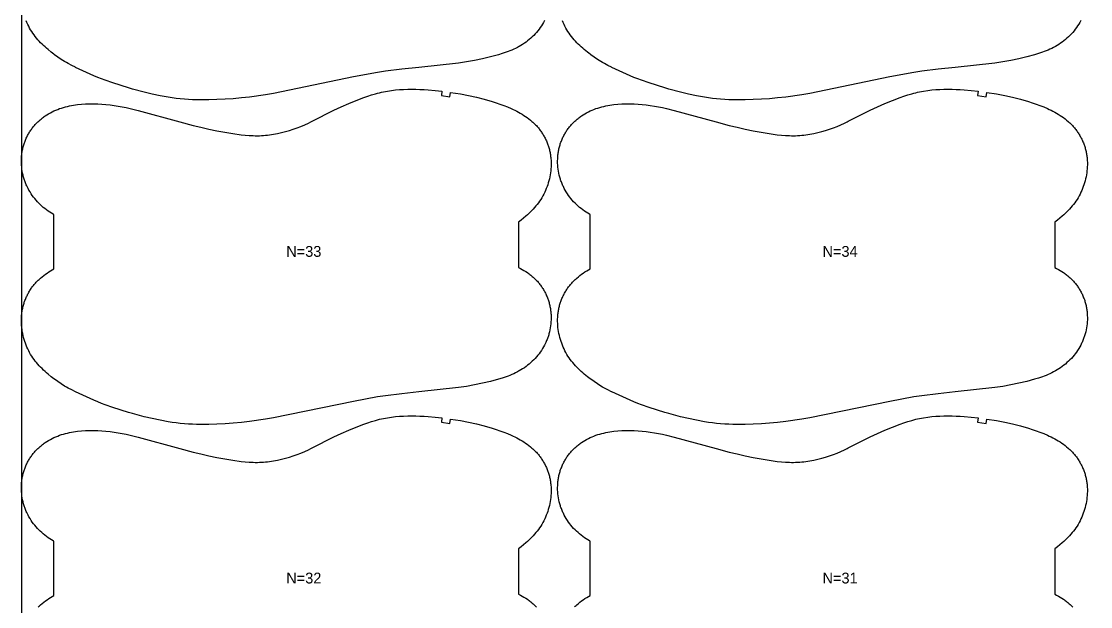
# Model space of a CAD drawing. Header units: inches. Extents: x 0 to 1973, y 0 to 1058.
# Drawn here: x 0.5 to 492.9, y 519.1 to 788.7 of the extents above; entities that cross this region are included whole.
import ezdxf

# ---------------------------------------------------------------- set-up
doc = ezdxf.new("R2010")
doc.units = ezdxf.units.IN

msp = doc.modelspace()

# ---------------------------------------------------------------- linework, layer by layer
at = {"layer": '1'}
for points in [[(0.5, 0), (1972.8415, 0), (1972.8415, 1058.3472), (0.5, 1058.3472), (0.5, 0)], [(230.7094, 697.1757), (229.4612, 696.2188), (229.4612, 675.2491), (230.297, 674.846), (231.1288, 674.4112), (231.9461, 673.949), (232.7475, 673.4595), (233.5317, 672.9429), (233.917, 672.6745), (234.2975, 672.3995), (234.673, 672.1178), (235.0434, 671.8295), (235.4085, 671.5346), (235.7681, 671.2332), (236.1221, 670.9252), (236.4703, 670.6108), (236.8126, 670.2899), (237.1487, 669.9625), (237.4786, 669.6288), (237.8021, 669.2887), (238.119, 668.9426), (238.4293, 668.5904), (238.7329, 668.2324), (239.0296, 667.8687), (239.3193, 667.4993), (239.6019, 667.1245), (239.8773, 666.7444), (240.1454, 666.3591), (240.4061, 665.9688), (240.6592, 665.5736), (240.9047, 665.1735), (241.1424, 664.7689), (241.3721, 664.3597), (241.5939, 663.9462), (241.8076, 663.5284), (242.0131, 663.1066), (242.2105, 662.6809), (242.3996, 662.2515), (242.5806, 661.8186), (242.7534, 661.3822), (242.9179, 660.9427), (243.0742, 660.5001), (243.2222, 660.0546), (243.3619, 659.6065), (243.4932, 659.1558), (243.6163, 658.7028), (243.731, 658.2476), (243.8373, 657.7903), (243.9352, 657.3313), (244.0247, 656.8705), (244.1058, 656.4083), (244.1785, 655.9447), (244.2428, 655.4798), (244.2988, 655.0139), (244.3465, 654.5471), (244.3859, 654.0794), (244.417, 653.6112), (244.4399, 653.1424), (244.4612, 652.2038), (244.4499, 651.265), (244.4063, 650.3269), (244.3306, 649.3908), (244.223, 648.4578), (244.0837, 647.5291), (243.9125, 646.6058), (243.7096, 645.6891), (243.5963, 645.2337), (243.475, 644.7803), (243.3458, 644.3292), (243.2087, 643.8805), (243.0637, 643.4343), (242.9108, 642.9908), (242.75, 642.5502), (242.5812, 642.1125), (242.4046, 641.678), (242.2202, 641.2467), (242.0282, 640.8188), (241.8286, 640.3942), (241.4073, 639.5557), (240.9572, 638.732), (240.4794, 637.9238), (239.9747, 637.1319), (239.4442, 636.357), (238.8887, 635.5998), (238.3092, 634.8611), (237.7064, 634.1414), (237.0811, 633.4413), (236.4339, 632.7614), (235.7656, 632.1022), (235.0769, 631.4644), (234.3685, 630.8484), (233.6411, 630.2549), (232.8955, 629.6843), (232.1325, 629.137), (231.3532, 628.6132), (230.5584, 628.1131), (229.7491, 627.6371), (229.4612, 627.479), (228.9262, 627.1853), (228.0906, 626.7581), (227.2433, 626.3555), (226.3853, 625.9776), (225.5176, 625.6224), (224.6415, 625.2878), (223.758, 624.9714), (221.9736, 624.3846), (220.1735, 623.844), (216.5507, 622.8528), (212.9021, 621.9701), (209.228, 621.1941), (205.5314, 620.5345), (201.8162, 619.9947), (183.5961, 618), (175.6872, 617.1341), (168.2317, 616.2389), (164.5225, 615.6584), (153.441, 613.6356), (116.6734, 606.0098), (112.9694, 605.395), (105.5307, 604.3612), (101.7998, 603.9382), (98.0606, 603.5961), (94.3149, 603.3327), (90.5649, 603.1436), (86.8116, 603.03), (83.0563, 603), (81.1789, 603.0254), (79.3025, 603.0838), (77.4277, 603.1788), (75.5551, 603.3119), (73.6858, 603.4839), (71.8206, 603.6953), (69.9602, 603.9463), (68.105, 604.2344), (64.4107, 604.9085), (60.7388, 605.6935), (57.0883, 606.5725), (51.6962, 608.028), (49.849, 608.568), (42.6919, 610.8419), (39.1424, 612.0707), (37.3819, 612.7225), (35.6358, 613.4095), (33.906, 614.1359), (28.7742, 616.4585), (25.478, 618), (25.3704, 618.0503), (23.6886, 618.8839), (22.0326, 619.7645), (21.2169, 620.2271), (20.4098, 620.705), (18.8212, 621.7038), (17.2657, 622.7554), (15.7425, 623.8545), (15.5, 624.0404), (14.2517, 624.9973), (12.7983, 626.1862), (12.0873, 626.7992), (11.3879, 627.4253), (10.7008, 628.0649), (10.0266, 628.7186), (9.3663, 629.3868), (8.7214, 630.07), (8.0934, 630.7684), (7.484, 631.4825), (6.8947, 632.2126), (6.3273, 632.9591), (5.7832, 633.7223), (5.2642, 634.5025), (4.7715, 635.3), (4.3054, 636.1138), (3.8658, 636.9428), (3.4526, 637.7858), (3.066, 638.6418), (2.7056, 639.5095), (2.3717, 640.3878), (2.064, 641.2757), (1.7826, 642.172), (1.5279, 643.076), (1.3002, 643.9869), (1.1, 644.904), (0.9278, 645.8266), (0.7838, 646.7539), (0.6687, 647.6853), (0.5827, 648.6201), (0.5263, 649.5574), (0.5, 650.4961), (0.5044, 651.4351), (0.54, 652.3733), (0.6074, 653.3094), (0.6532, 653.7764), (0.7071, 654.2424), (0.7693, 654.7074), (0.8397, 655.1711), (0.9184, 655.6335), (1.0056, 656.0943), (1.1012, 656.5535), (1.2053, 657.0109), (1.3177, 657.4663), (1.4385, 657.9197), (1.5675, 658.3708), (1.7047, 658.8196), (1.85, 659.2658), (2.0034, 659.7094), (2.1649, 660.1501), (2.3343, 660.5879), (2.5116, 661.0227), (2.6967, 661.4541), (2.8897, 661.8823), (3.0904, 662.3068), (3.2988, 662.7278), (3.5148, 663.1449), (3.7383, 663.558), (3.9694, 663.9671), (4.2078, 664.3718), (4.4536, 664.7722), (4.7066, 665.1679), (4.9669, 665.559), (5.2342, 665.9451), (5.5085, 666.3261), (5.7898, 666.702), (6.078, 667.0724), (6.3729, 667.4374), (6.6746, 667.7966), (6.9829, 668.15), (7.2977, 668.4974), (7.6191, 668.8387), (7.9468, 669.1736), (8.2809, 669.5021), (8.621, 669.8242), (8.967, 670.1401), (9.3186, 670.4499), (10.0377, 671.0517), (10.7764, 671.6305), (11.5328, 672.1873), (12.305, 672.7232), (13.0911, 673.2391), (13.8892, 673.7359), (14.6975, 674.2147), (15.5, 674.6673), (15.5, 699.6575), (15.2121, 699.8155), (14.4028, 700.2915), (13.608, 700.7916), (12.8286, 701.3154), (12.0657, 701.8627), (11.3201, 702.4333), (10.5927, 703.0268), (9.8843, 703.6428), (9.1955, 704.2806), (8.5272, 704.9398), (7.8801, 705.6197), (7.2547, 706.3198), (6.652, 707.0395), (6.0724, 707.7782), (5.517, 708.5354), (4.9864, 709.3103), (4.4817, 710.1023), (4.0039, 710.9104), (3.5539, 711.7341), (3.1325, 712.5726), (2.933, 712.9972), (2.7409, 713.4251), (2.5565, 713.8564), (2.3799, 714.2909), (2.2112, 714.7286), (2.0504, 715.1692), (1.8974, 715.6127), (1.7524, 716.0589), (1.6153, 716.5076), (1.4861, 716.9587), (1.3649, 717.4121), (1.2515, 717.8675), (1.0486, 718.7842), (0.8775, 719.7075), (0.7381, 720.6362), (0.6306, 721.5692), (0.5549, 722.5053), (0.5113, 723.4434), (0.5, 724.3822), (0.5213, 725.3208), (0.5442, 725.7896), (0.5753, 726.2578), (0.6147, 726.7255), (0.6623, 727.1923), (0.7183, 727.6582), (0.7826, 728.1231), (0.8553, 728.5867), (0.9364, 729.0489), (1.0259, 729.5097), (1.1239, 729.9687), (1.2302, 730.426), (1.3449, 730.8812), (1.4679, 731.3342), (1.5993, 731.7849), (1.739, 732.233), (1.887, 732.6785), (2.0433, 733.1211), (2.2078, 733.5606), (2.3805, 733.997), (2.5615, 734.4299), (2.7507, 734.8593), (2.9481, 735.285), (3.1536, 735.7068), (3.3672, 736.1246), (3.589, 736.5381), (3.8188, 736.9473), (4.0565, 737.3519), (4.3019, 737.752), (4.555, 738.1472), (4.8157, 738.5375), (5.0838, 738.9228), (5.3592, 739.3029), (5.6419, 739.6777), (5.9316, 740.0471), (6.2283, 740.4108), (6.5318, 740.7688), (6.8422, 741.121), (7.1591, 741.4671), (7.4826, 741.8072), (7.8124, 742.1409), (8.1486, 742.4683), (8.4908, 742.7892), (8.8391, 743.1037), (9.1931, 743.4116), (9.5527, 743.713), (9.9178, 744.0079), (10.2882, 744.2962), (10.6637, 744.5779), (11.0442, 744.8529), (11.4294, 745.1213), (12.2137, 745.6379), (13.0151, 746.1274), (13.8323, 746.5896), (14.6641, 747.0244), (15.5094, 747.432), (16.3672, 747.8127), (17.2363, 748.1667), (18.1158, 748.4944), (19.0046, 748.7961), (19.9017, 749.072), (20.8061, 749.3225), (21.7167, 749.5481), (22.6329, 749.7498), (23.5539, 749.929), (24.4792, 750.0868), (25.4081, 750.2246), (26.3399, 750.3436), (28.2096, 750.5304), (30.0837, 750.6558), (31.96, 750.7225), (33.837, 750.7314), (35.7132, 750.6839), (37.5873, 750.5813), (39.4582, 750.4276), (41.3252, 750.2269), (43.1875, 749.9837), (45.0443, 749.7012), (46.8944, 749.3798), (48.7369, 749.0186), (50.5706, 748.617), (54.2123, 747.705), (73.5183, 742.4409), (79.5721, 740.7902), (83.218, 739.8913), (86.8799, 739.0601), (90.5578, 738.3029), (94.2494, 737.6163), (97.9534, 737.0026), (101.6739, 736.4963), (103.5418, 736.2976), (105.4138, 736.147), (107.2886, 736.0549), (108.2265, 736.0342), (109.1646, 736.032), (110.1027, 736.0495), (111.0403, 736.0866), (111.9772, 736.1428), (112.9129, 736.2178), (113.8471, 736.3112), (114.7793, 736.4227), (115.7093, 736.5519), (116.6367, 736.6983), (117.561, 736.8617), (118.4822, 737.0415), (120.3146, 737.4486), (122.133, 737.9158), (123.9364, 738.4395), (125.7236, 739.0163), (127.4927, 739.646), (129.2416, 740.3287), (130.9681, 741.0644), (132.6716, 741.8514), (133.8724, 742.4409), (134.3566, 742.6786), (144.3837, 747.8141), (147.791, 749.3911), (151.24, 750.8764), (154.7192, 752.2877), (158.2312, 753.617), (160.0018, 754.2446), (161.7843, 754.836), (163.5811, 755.3787), (164.4855, 755.628), (165.3943, 755.8605), (166.3077, 756.0751), (167.2252, 756.2719), (168.1466, 756.4513), (169.0713, 756.6138), (170.929, 756.89), (172.7948, 757.1041), (174.6657, 757.2603), (176.54, 757.3644), (178.4166, 757.4225), (180.2943, 757.4409), (182.1719, 757.4245), (184.0487, 757.3737), (185.9241, 757.2879), (187.7972, 757.1663), (190.9864, 756.8795), (194.1685, 756.5149), (193.9226, 754.5301), (197.8516, 754.0084), (198.1337, 755.9884), (202.6922, 755.2713), (206.3812, 754.5712), (210.0473, 753.7599), (213.6864, 752.8362), (217.2943, 751.7957), (219.0849, 751.229), (220.8631, 750.6258), (222.6257, 749.9798), (224.3692, 749.2849), (226.0898, 748.5354), (226.9403, 748.1387), (227.7835, 747.7266), (228.6188, 747.2987), (229.4457, 746.8544), (230.2636, 746.3931), (231.072, 745.9143), (231.8701, 745.4175), (232.6562, 744.9016), (233.4283, 744.3657), (234.1847, 743.8089), (234.9234, 743.2301), (235.6425, 742.6283), (235.9941, 742.3185), (236.3401, 742.0026), (236.6803, 741.6805), (237.0143, 741.352), (237.3421, 741.0171), (237.6634, 740.6758), (237.9783, 740.3284), (238.2866, 739.975), (238.5882, 739.6158), (238.8832, 739.2509), (239.1713, 738.8804), (239.4526, 738.5045), (239.727, 738.1235), (239.9943, 737.7374), (240.2545, 737.3463), (240.5075, 736.9506), (240.7533, 736.5502), (240.9918, 736.1455), (241.2228, 735.7364), (241.4464, 735.3233), (241.6624, 734.9062), (241.8708, 734.4852), (242.0715, 734.0607), (242.2644, 733.6325), (242.4496, 733.2011), (242.6269, 732.7663), (242.7963, 732.3285), (242.9577, 731.8878), (243.1111, 731.4442), (243.2565, 730.998), (243.3937, 730.5492), (243.5227, 730.0981), (243.6434, 729.6447), (243.7558, 729.1893), (243.8599, 728.7319), (243.9556, 728.2727), (244.0427, 727.8119), (244.1215, 727.3495), (244.1919, 726.8858), (244.254, 726.4208), (244.3079, 725.9548), (244.3537, 725.4878), (244.4211, 724.5517), (244.4567, 723.6135), (244.4612, 722.6745), (244.4349, 721.7358), (244.3785, 720.7985), (244.2925, 719.8637), (244.1773, 718.9323), (244.0334, 718.005), (243.8611, 717.0824), (243.661, 716.1653), (243.4333, 715.2544), (243.1786, 714.3504), (242.8972, 713.4541), (242.5895, 712.5662), (242.2555, 711.6879), (241.8952, 710.8202), (241.5085, 709.9642), (241.0954, 709.1212), (240.6558, 708.2922), (240.1897, 707.4784), (239.697, 706.6809), (239.1779, 705.9007), (238.6339, 705.1375), (238.0664, 704.391), (237.4772, 703.6609), (236.8677, 702.9468), (236.2398, 702.2484), (235.5948, 701.5652), (234.9345, 700.897), (234.2604, 700.2433), (233.5732, 699.6037), (232.8738, 698.9776), (230.7094, 697.1757)], [(477.6694, 697.1757), (476.4212, 696.2188), (476.4212, 675.2491), (477.257, 674.846), (478.0888, 674.4112), (478.9061, 673.949), (479.7075, 673.4595), (480.4917, 672.9429), (480.877, 672.6745), (481.2575, 672.3995), (481.633, 672.1178), (482.0034, 671.8295), (482.3685, 671.5346), (482.7281, 671.2332), (483.0821, 670.9252), (483.4303, 670.6108), (483.7726, 670.2899), (484.1087, 669.9625), (484.4386, 669.6288), (484.7621, 669.2887), (485.079, 668.9426), (485.3893, 668.5904), (485.6929, 668.2324), (485.9896, 667.8687), (486.2793, 667.4993), (486.5619, 667.1245), (486.8373, 666.7444), (487.1054, 666.3591), (487.3661, 665.9688), (487.6192, 665.5736), (487.8647, 665.1735), (488.1024, 664.7689), (488.3321, 664.3597), (488.5539, 663.9462), (488.7676, 663.5284), (488.9731, 663.1066), (489.1705, 662.6809), (489.3596, 662.2515), (489.5406, 661.8186), (489.7134, 661.3822), (489.8779, 660.9427), (490.0342, 660.5001), (490.1822, 660.0546), (490.3219, 659.6065), (490.4532, 659.1558), (490.5763, 658.7028), (490.691, 658.2476), (490.7973, 657.7903), (490.8952, 657.3313), (490.9847, 656.8705), (491.0658, 656.4083), (491.1385, 655.9447), (491.2028, 655.4798), (491.2588, 655.0139), (491.3065, 654.5471), (491.3459, 654.0794), (491.377, 653.6112), (491.3999, 653.1424), (491.4212, 652.2038), (491.4099, 651.265), (491.3663, 650.3269), (491.2906, 649.3908), (491.183, 648.4578), (491.0437, 647.5291), (490.8725, 646.6058), (490.6696, 645.6891), (490.5563, 645.2337), (490.435, 644.7803), (490.3058, 644.3292), (490.1687, 643.8805), (490.0237, 643.4343), (489.8708, 642.9908), (489.71, 642.5502), (489.5412, 642.1125), (489.3646, 641.678), (489.1802, 641.2467), (488.9882, 640.8188), (488.7886, 640.3942), (488.3673, 639.5557), (487.9172, 638.732), (487.4394, 637.9238), (486.9347, 637.1319), (486.4042, 636.357), (485.8487, 635.5998), (485.2692, 634.8611), (484.6664, 634.1414), (484.0411, 633.4413), (483.3939, 632.7614), (482.7256, 632.1022), (482.0369, 631.4644), (481.3285, 630.8484), (480.6011, 630.2549), (479.8555, 629.6843), (479.0925, 629.137), (478.3132, 628.6132), (477.5184, 628.1131), (476.7091, 627.6371), (476.4212, 627.479), (475.8862, 627.1853), (475.0506, 626.7581), (474.2033, 626.3555), (473.3453, 625.9776), (472.4776, 625.6224), (471.6015, 625.2878), (470.718, 624.9714), (468.9336, 624.3846), (467.1335, 623.844), (463.5107, 622.8528), (459.8621, 621.9701), (456.188, 621.1941), (452.4914, 620.5345), (448.7762, 619.9947), (430.5561, 618), (422.6472, 617.1341), (415.1917, 616.2389), (411.4825, 615.6584), (400.401, 613.6356), (363.6334, 606.0098), (359.9294, 605.395), (352.4907, 604.3612), (348.7598, 603.9382), (345.0206, 603.5961), (341.2749, 603.3327), (337.5249, 603.1436), (333.7716, 603.03), (330.0163, 603), (328.1389, 603.0254), (326.2625, 603.0838), (324.3877, 603.1788), (322.5151, 603.3119), (320.6458, 603.4839), (318.7806, 603.6953), (316.9202, 603.9463), (315.065, 604.2344), (311.3707, 604.9085), (307.6988, 605.6935), (304.0483, 606.5725), (298.6562, 608.028), (296.809, 608.568), (289.6519, 610.8419), (286.1024, 612.0707), (284.3419, 612.7225), (282.5958, 613.4095), (280.866, 614.1359), (275.7342, 616.4585), (272.438, 618), (272.3304, 618.0503), (270.6486, 618.8839), (268.9926, 619.7645), (268.1769, 620.2271), (267.3698, 620.705), (265.7812, 621.7038), (264.2257, 622.7554), (262.7025, 623.8545), (262.46, 624.0404), (261.2117, 624.9973), (259.7583, 626.1862), (259.0473, 626.7992), (258.3479, 627.4253), (257.6608, 628.0649), (256.9866, 628.7186), (256.3263, 629.3868), (255.6814, 630.07), (255.0534, 630.7684), (254.444, 631.4825), (253.8547, 632.2126), (253.2873, 632.9591), (252.7432, 633.7223), (252.2242, 634.5025), (251.7315, 635.3), (251.2654, 636.1138), (250.8258, 636.9428), (250.4126, 637.7858), (250.026, 638.6418), (249.6656, 639.5095), (249.3317, 640.3878), (249.024, 641.2757), (248.7426, 642.172), (248.4879, 643.076), (248.2602, 643.9869), (248.06, 644.904), (247.8878, 645.8266), (247.7438, 646.7539), (247.6287, 647.6853), (247.5427, 648.6201), (247.4863, 649.5574), (247.46, 650.4961), (247.4644, 651.4351), (247.5, 652.3733), (247.5674, 653.3094), (247.6132, 653.7764), (247.6671, 654.2424), (247.7293, 654.7074), (247.7997, 655.1711), (247.8784, 655.6335), (247.9656, 656.0943), (248.0612, 656.5535), (248.1653, 657.0109), (248.2777, 657.4663), (248.3985, 657.9197), (248.5275, 658.3708), (248.6647, 658.8196), (248.81, 659.2658), (248.9634, 659.7094), (249.1249, 660.1501), (249.2943, 660.5879), (249.4716, 661.0227), (249.6567, 661.4541), (249.8497, 661.8823), (250.0504, 662.3068), (250.2588, 662.7278), (250.4748, 663.1449), (250.6983, 663.558), (250.9294, 663.9671), (251.1678, 664.3718), (251.4136, 664.7722), (251.6666, 665.1679), (251.9269, 665.559), (252.1942, 665.9451), (252.4685, 666.3261), (252.7498, 666.702), (253.038, 667.0724), (253.3329, 667.4374), (253.6346, 667.7966), (253.9429, 668.15), (254.2577, 668.4974), (254.5791, 668.8387), (254.9068, 669.1736), (255.2409, 669.5021), (255.581, 669.8242), (255.927, 670.1401), (256.2786, 670.4499), (256.9977, 671.0517), (257.7364, 671.6305), (258.4928, 672.1873), (259.265, 672.7232), (260.0511, 673.2391), (260.8492, 673.7359), (261.6575, 674.2147), (262.46, 674.6673), (262.46, 699.6575), (262.1721, 699.8155), (261.3628, 700.2915), (260.568, 700.7916), (259.7886, 701.3154), (259.0257, 701.8627), (258.2801, 702.4333), (257.5527, 703.0268), (256.8443, 703.6428), (256.1555, 704.2806), (255.4872, 704.9398), (254.8401, 705.6197), (254.2147, 706.3198), (253.612, 707.0395), (253.0324, 707.7782), (252.477, 708.5354), (251.9464, 709.3103), (251.4417, 710.1023), (250.9639, 710.9104), (250.5139, 711.7341), (250.0925, 712.5726), (249.893, 712.9972), (249.7009, 713.4251), (249.5165, 713.8564), (249.3399, 714.2909), (249.1712, 714.7286), (249.0104, 715.1692), (248.8574, 715.6127), (248.7124, 716.0589), (248.5753, 716.5076), (248.4461, 716.9587), (248.3249, 717.4121), (248.2115, 717.8675), (248.0086, 718.7842), (247.8375, 719.7075), (247.6981, 720.6362), (247.5906, 721.5692), (247.5149, 722.5053), (247.4713, 723.4434), (247.46, 724.3822), (247.4813, 725.3208), (247.5042, 725.7896), (247.5353, 726.2578), (247.5747, 726.7255), (247.6223, 727.1923), (247.6783, 727.6582), (247.7426, 728.1231), (247.8153, 728.5867), (247.8964, 729.0489), (247.9859, 729.5097), (248.0839, 729.9687), (248.1902, 730.426), (248.3049, 730.8812), (248.4279, 731.3342), (248.5593, 731.7849), (248.699, 732.233), (248.847, 732.6785), (249.0033, 733.1211), (249.1678, 733.5606), (249.3405, 733.997), (249.5215, 734.4299), (249.7107, 734.8593), (249.9081, 735.285), (250.1136, 735.7068), (250.3272, 736.1246), (250.549, 736.5381), (250.7788, 736.9473), (251.0165, 737.3519), (251.2619, 737.752), (251.515, 738.1472), (251.7757, 738.5375), (252.0438, 738.9228), (252.3192, 739.3029), (252.6019, 739.6777), (252.8916, 740.0471), (253.1883, 740.4108), (253.4918, 740.7688), (253.8022, 741.121), (254.1191, 741.4671), (254.4426, 741.8072), (254.7724, 742.1409), (255.1086, 742.4683), (255.4508, 742.7892), (255.7991, 743.1037), (256.1531, 743.4116), (256.5127, 743.713), (256.8778, 744.0079), (257.2482, 744.2962), (257.6237, 744.5779), (258.0042, 744.8529), (258.3894, 745.1213), (259.1737, 745.6379), (259.9751, 746.1274), (260.7923, 746.5896), (261.6241, 747.0244), (262.4694, 747.432), (263.3272, 747.8127), (264.1963, 748.1667), (265.0758, 748.4944), (265.9646, 748.7961), (266.8617, 749.072), (267.7661, 749.3225), (268.6767, 749.5481), (269.5929, 749.7498), (270.5139, 749.929), (271.4392, 750.0868), (272.3681, 750.2246), (273.2999, 750.3436), (275.1696, 750.5304), (277.0437, 750.6558), (278.92, 750.7225), (280.797, 750.7314), (282.6732, 750.6839), (284.5473, 750.5813), (286.4182, 750.4276), (288.2852, 750.2269), (290.1475, 749.9837), (292.0043, 749.7012), (293.8544, 749.3798), (295.6969, 749.0186), (297.5306, 748.617), (301.1723, 747.705), (320.4783, 742.4409), (326.5321, 740.7902), (330.178, 739.8913), (333.8399, 739.0601), (337.5178, 738.3029), (341.2094, 737.6163), (344.9134, 737.0026), (348.6339, 736.4963), (350.5018, 736.2976), (352.3738, 736.147), (354.2486, 736.0549), (355.1865, 736.0342), (356.1246, 736.032), (357.0627, 736.0495), (358.0003, 736.0866), (358.9372, 736.1428), (359.8729, 736.2178), (360.8071, 736.3112), (361.7393, 736.4227), (362.6693, 736.5519), (363.5967, 736.6983), (364.521, 736.8617), (365.4422, 737.0415), (367.2746, 737.4486), (369.093, 737.9158), (370.8964, 738.4395), (372.6836, 739.0163), (374.4527, 739.646), (376.2016, 740.3287), (377.9281, 741.0644), (379.6316, 741.8514), (380.8324, 742.4409), (381.3166, 742.6786), (391.3437, 747.8141), (394.751, 749.3911), (398.2, 750.8764), (401.6792, 752.2877), (405.1912, 753.617), (406.9618, 754.2446), (408.7443, 754.836), (410.5411, 755.3787), (411.4455, 755.628), (412.3543, 755.8605), (413.2677, 756.0751), (414.1852, 756.2719), (415.1066, 756.4513), (416.0313, 756.6138), (417.889, 756.89), (419.7548, 757.1041), (421.6257, 757.2603), (423.5, 757.3644), (425.3766, 757.4225), (427.2543, 757.4409), (429.1319, 757.4245), (431.0087, 757.3737), (432.8841, 757.2879), (434.7572, 757.1663), (437.9464, 756.8795), (441.1285, 756.5149), (440.8826, 754.5301), (444.8116, 754.0084), (445.0937, 755.9884), (449.6522, 755.2713), (453.3412, 754.5712), (457.0073, 753.7599), (460.6464, 752.8362), (464.2543, 751.7957), (466.0449, 751.229), (467.8231, 750.6258), (469.5857, 749.9798), (471.3292, 749.2849), (473.0498, 748.5354), (473.9003, 748.1387), (474.7435, 747.7266), (475.5788, 747.2987), (476.4057, 746.8544), (477.2236, 746.3931), (478.032, 745.9143), (478.8301, 745.4175), (479.6162, 744.9016), (480.3883, 744.3657), (481.1447, 743.8089), (481.8834, 743.2301), (482.6025, 742.6283), (482.9541, 742.3185), (483.3001, 742.0026), (483.6403, 741.6805), (483.9743, 741.352), (484.3021, 741.0171), (484.6234, 740.6758), (484.9383, 740.3284), (485.2466, 739.975), (485.5482, 739.6158), (485.8432, 739.2509), (486.1313, 738.8804), (486.4126, 738.5045), (486.687, 738.1235), (486.9543, 737.7374), (487.2145, 737.3463), (487.4675, 736.9506), (487.7133, 736.5502), (487.9518, 736.1455), (488.1828, 735.7364), (488.4064, 735.3233), (488.6224, 734.9062), (488.8308, 734.4852), (489.0315, 734.0607), (489.2244, 733.6325), (489.4096, 733.2011), (489.5869, 732.7663), (489.7563, 732.3285), (489.9177, 731.8878), (490.0711, 731.4442), (490.2165, 730.998), (490.3537, 730.5492), (490.4827, 730.0981), (490.6034, 729.6447), (490.7158, 729.1893), (490.8199, 728.7319), (490.9156, 728.2727), (491.0027, 727.8119), (491.0815, 727.3495), (491.1519, 726.8858), (491.214, 726.4208), (491.2679, 725.9548), (491.3137, 725.4878), (491.3811, 724.5517), (491.4167, 723.6135), (491.4212, 722.6745), (491.3949, 721.7358), (491.3385, 720.7985), (491.2525, 719.8637), (491.1373, 718.9323), (490.9934, 718.005), (490.8211, 717.0824), (490.621, 716.1653), (490.3933, 715.2544), (490.1386, 714.3504), (489.8572, 713.4541), (489.5495, 712.5662), (489.2155, 711.6879), (488.8552, 710.8202), (488.4685, 709.9642), (488.0554, 709.1212), (487.6158, 708.2922), (487.1497, 707.4784), (486.657, 706.6809), (486.1379, 705.9007), (485.5939, 705.1375), (485.0264, 704.391), (484.4372, 703.6609), (483.8277, 702.9468), (483.1998, 702.2484), (482.5548, 701.5652), (481.8945, 700.897), (481.2204, 700.2433), (480.5332, 699.6037), (479.8338, 698.9776), (477.6694, 697.1757)]]:
    msp.add_lwpolyline(points, close=True, dxfattribs=at)
for points in [[(241.4073, 789.0557), (240.9572, 788.232), (240.4794, 787.4238), (239.9747, 786.6319), (239.4442, 785.857), (238.8887, 785.0998), (238.3092, 784.3611), (237.7064, 783.6414), (237.0811, 782.9413), (236.4339, 782.2614), (235.7656, 781.6022), (235.0769, 780.9644), (234.3685, 780.3484), (233.6411, 779.7549), (232.8955, 779.1843), (232.1325, 778.637), (231.3532, 778.1132), (230.5584, 777.6131), (229.7491, 777.1371), (229.4612, 776.979), (228.9262, 776.6853), (228.0906, 776.2581), (227.2433, 775.8555), (226.3853, 775.4776), (225.5176, 775.1224), (224.6415, 774.7878), (223.758, 774.4714), (221.9736, 773.8846), (220.1735, 773.344), (216.5507, 772.3528), (212.9021, 771.4701), (209.228, 770.6941), (205.5314, 770.0345), (201.8162, 769.4947), (183.5961, 767.5), (175.6872, 766.6341), (168.2317, 765.7389), (164.5225, 765.1584), (153.441, 763.1356), (116.6734, 755.5098), (112.9694, 754.895), (105.5307, 753.8612), (101.7998, 753.4382), (98.0606, 753.0961), (94.3149, 752.8327), (90.5649, 752.6436), (86.8116, 752.53), (83.0563, 752.5), (81.1789, 752.5254), (79.3025, 752.5838), (77.4277, 752.6788), (75.5551, 752.8119), (73.6858, 752.9839), (71.8206, 753.1953), (69.9602, 753.4463), (68.105, 753.7344), (64.4107, 754.4085), (60.7388, 755.1935), (57.0883, 756.0725), (51.6962, 757.528), (49.849, 758.068), (42.6919, 760.3419), (39.1424, 761.5707), (37.3819, 762.2225), (35.6358, 762.9095), (33.906, 763.6359), (28.7742, 765.9585), (25.478, 767.5), (25.3704, 767.5503), (23.6886, 768.3839), (22.0326, 769.2645), (21.2169, 769.7271), (20.4098, 770.205), (18.8212, 771.2038), (17.2657, 772.2554), (15.7425, 773.3545), (15.5, 773.5404), (14.2517, 774.4973), (12.7983, 775.6862), (12.0873, 776.2992), (11.3879, 776.9253), (10.7008, 777.5649), (10.0266, 778.2186), (9.3663, 778.8868), (8.7214, 779.57), (8.0934, 780.2684), (7.484, 780.9825), (6.8947, 781.7126), (6.3273, 782.4591), (5.7832, 783.2223), (5.2642, 784.0025), (4.7715, 784.8), (4.3054, 785.6138), (3.8658, 786.4428), (3.4526, 787.2858), (3.066, 788.1418), (2.7056, 789.0095)], [(488.3673, 789.0557), (487.9172, 788.232), (487.4394, 787.4238), (486.9347, 786.6319), (486.4042, 785.857), (485.8487, 785.0998), (485.2692, 784.3611), (484.6664, 783.6414), (484.0411, 782.9413), (483.3939, 782.2614), (482.7256, 781.6022), (482.0369, 780.9644), (481.3285, 780.3484), (480.6011, 779.7549), (479.8555, 779.1843), (479.0925, 778.637), (478.3132, 778.1132), (477.5184, 777.6131), (476.7091, 777.1371), (476.4212, 776.979), (475.8862, 776.6853), (475.0506, 776.2581), (474.2033, 775.8555), (473.3453, 775.4776), (472.4776, 775.1224), (471.6015, 774.7878), (470.718, 774.4714), (468.9336, 773.8846), (467.1335, 773.344), (463.5107, 772.3528), (459.8621, 771.4701), (456.188, 770.6941), (452.4914, 770.0345), (448.7762, 769.4947), (430.5561, 767.5), (422.6472, 766.6341), (415.1917, 765.7389), (411.4825, 765.1584), (400.401, 763.1356), (363.6334, 755.5098), (359.9294, 754.895), (352.4907, 753.8612), (348.7598, 753.4382), (345.0206, 753.0961), (341.2749, 752.8327), (337.5249, 752.6436), (333.7716, 752.53), (330.0163, 752.5), (328.1389, 752.5254), (326.2625, 752.5838), (324.3877, 752.6788), (322.5151, 752.8119), (320.6458, 752.9839), (318.7806, 753.1953), (316.9202, 753.4463), (315.065, 753.7344), (311.3707, 754.4085), (307.6988, 755.1935), (304.0483, 756.0725), (298.6562, 757.528), (296.809, 758.068), (289.6519, 760.3419), (286.1024, 761.5707), (284.3419, 762.2225), (282.5958, 762.9095), (280.866, 763.6359), (275.7342, 765.9585), (272.438, 767.5), (272.3304, 767.5503), (270.6486, 768.3839), (268.9926, 769.2645), (268.1769, 769.7271), (267.3698, 770.205), (265.7812, 771.2038), (264.2257, 772.2554), (262.7025, 773.3545), (262.46, 773.5404), (261.2117, 774.4973), (259.7583, 775.6862), (259.0473, 776.2992), (258.3479, 776.9253), (257.6608, 777.5649), (256.9866, 778.2186), (256.3263, 778.8868), (255.6814, 779.57), (255.0534, 780.2684), (254.444, 780.9825), (253.8547, 781.7126), (253.2873, 782.4591), (252.7432, 783.2223), (252.2242, 784.0025), (251.7315, 784.8), (251.2654, 785.6138), (250.8258, 786.4428), (250.4126, 787.2858), (250.026, 788.1418), (249.6656, 789.0095)], [(8.2809, 519.0021), (8.621, 519.3242), (8.967, 519.6401), (9.3186, 519.9499), (10.0377, 520.5517), (10.7764, 521.1305), (11.5328, 521.6873), (12.305, 522.2232), (13.0911, 522.7391), (13.8892, 523.2359), (14.6975, 523.7147), (15.5, 524.1673), (15.5, 549.1575), (15.2121, 549.3155), (14.4028, 549.7915), (13.608, 550.2916), (12.8286, 550.8154), (12.0657, 551.3627), (11.3201, 551.9333), (10.5927, 552.5268), (9.8843, 553.1428), (9.1955, 553.7806), (8.5272, 554.4398), (7.8801, 555.1197), (7.2547, 555.8198), (6.652, 556.5395), (6.0724, 557.2782), (5.517, 558.0354), (4.9864, 558.8103), (4.4817, 559.6023), (4.0039, 560.4104), (3.5539, 561.2341), (3.1325, 562.0726), (2.933, 562.4972), (2.7409, 562.9251), (2.5565, 563.3564), (2.3799, 563.7909), (2.2112, 564.2286), (2.0504, 564.6692), (1.8974, 565.1127), (1.7524, 565.5589), (1.6153, 566.0076), (1.4861, 566.4587), (1.3649, 566.9121), (1.2515, 567.3675), (1.0486, 568.2842), (0.8775, 569.2075), (0.7381, 570.1362), (0.6306, 571.0692), (0.5549, 572.0053), (0.5113, 572.9434), (0.5, 573.8822), (0.5213, 574.8208), (0.5442, 575.2896), (0.5753, 575.7578), (0.6147, 576.2255), (0.6623, 576.6923), (0.7183, 577.1582), (0.7826, 577.6231), (0.8553, 578.0867), (0.9364, 578.5489), (1.0259, 579.0097), (1.1239, 579.4687), (1.2302, 579.926), (1.3449, 580.3812), (1.4679, 580.8342), (1.5993, 581.2849), (1.739, 581.733), (1.887, 582.1785), (2.0433, 582.6211), (2.2078, 583.0606), (2.3805, 583.497), (2.5615, 583.9299), (2.7507, 584.3593), (2.9481, 584.785), (3.1536, 585.2068), (3.3672, 585.6246), (3.589, 586.0381), (3.8188, 586.4473), (4.0565, 586.8519), (4.3019, 587.252), (4.555, 587.6472), (4.8157, 588.0375), (5.0838, 588.4228), (5.3592, 588.8029), (5.6419, 589.1777), (5.9316, 589.5471), (6.2283, 589.9108), (6.5318, 590.2688), (6.8422, 590.621), (7.1591, 590.9671), (7.4826, 591.3072), (7.8124, 591.6409), (8.1486, 591.9683), (8.4908, 592.2892), (8.8391, 592.6037), (9.1931, 592.9116), (9.5527, 593.213), (9.9178, 593.5079), (10.2882, 593.7962), (10.6637, 594.0779), (11.0442, 594.3529), (11.4294, 594.6213), (12.2137, 595.1379), (13.0151, 595.6274), (13.8323, 596.0896), (14.6641, 596.5244), (15.5094, 596.932), (16.3672, 597.3127), (17.2363, 597.6667), (18.1158, 597.9944), (19.0046, 598.2961), (19.9017, 598.572), (20.8061, 598.8225), (21.7167, 599.0481), (22.6329, 599.2498), (23.5539, 599.429), (24.4792, 599.5868), (25.4081, 599.7246), (26.3399, 599.8436), (28.2096, 600.0304), (30.0837, 600.1558), (31.96, 600.2225), (33.837, 600.2314), (35.7132, 600.1839), (37.5873, 600.0813), (39.4582, 599.9276), (41.3252, 599.7269), (43.1875, 599.4837), (45.0443, 599.2012), (46.8944, 598.8798), (48.7369, 598.5186), (50.5706, 598.117), (54.2123, 597.205), (73.5183, 591.9409), (79.5721, 590.2902), (83.218, 589.3913), (86.8799, 588.5601), (90.5578, 587.8029), (94.2494, 587.1163), (97.9534, 586.5026), (101.6739, 585.9963), (103.5418, 585.7976), (105.4138, 585.647), (107.2886, 585.5549), (108.2265, 585.5342), (109.1646, 585.532), (110.1027, 585.5495), (111.0403, 585.5866), (111.9772, 585.6428), (112.9129, 585.7178), (113.8471, 585.8112), (114.7793, 585.9227), (115.7093, 586.0519), (116.6367, 586.1983), (117.561, 586.3617), (118.4822, 586.5415), (120.3146, 586.9486), (122.133, 587.4158), (123.9364, 587.9395), (125.7236, 588.5163), (127.4927, 589.146), (129.2416, 589.8287), (130.9681, 590.5644), (132.6716, 591.3514), (133.8724, 591.9409), (134.3566, 592.1786), (144.3837, 597.3141), (147.791, 598.8911), (151.24, 600.3764), (154.7192, 601.7877), (158.2312, 603.117), (160.0018, 603.7446), (161.7843, 604.336), (163.5811, 604.8787), (164.4855, 605.128), (165.3943, 605.3605), (166.3077, 605.5751), (167.2252, 605.7719), (168.1466, 605.9513), (169.0713, 606.1138), (170.929, 606.39), (172.7948, 606.6041), (174.6657, 606.7603), (176.54, 606.8644), (178.4166, 606.9225), (180.2943, 606.9409), (182.1719, 606.9245), (184.0487, 606.8737), (185.9241, 606.7879), (187.7972, 606.6663), (190.9864, 606.3795), (194.1685, 606.0149), (193.9226, 604.0301), (197.8516, 603.5084), (198.1337, 605.4884), (202.6922, 604.7713), (206.3812, 604.0712), (210.0473, 603.2599), (213.6864, 602.3362), (217.2943, 601.2957), (219.0849, 600.729), (220.8631, 600.1258), (222.6257, 599.4798), (224.3692, 598.7849), (226.0898, 598.0354), (226.9403, 597.6387), (227.7835, 597.2266), (228.6188, 596.7987), (229.4457, 596.3544), (230.2636, 595.8931), (231.072, 595.4143), (231.8701, 594.9175), (232.6562, 594.4016), (233.4283, 593.8657), (234.1847, 593.3089), (234.9234, 592.7301), (235.6425, 592.1283), (235.9941, 591.8185), (236.3401, 591.5026), (236.6803, 591.1805), (237.0143, 590.852), (237.3421, 590.5171), (237.6634, 590.1758), (237.9783, 589.8284), (238.2866, 589.475), (238.5882, 589.1158), (238.8832, 588.7509), (239.1713, 588.3804), (239.4526, 588.0045), (239.727, 587.6235), (239.9943, 587.2374), (240.2545, 586.8463), (240.5075, 586.4506), (240.7533, 586.0502), (240.9918, 585.6455), (241.2228, 585.2364), (241.4464, 584.8233), (241.6624, 584.4062), (241.8708, 583.9852), (242.0715, 583.5607), (242.2644, 583.1325), (242.4496, 582.7011), (242.6269, 582.2663), (242.7963, 581.8285), (242.9577, 581.3878), (243.1111, 580.9442), (243.2565, 580.498), (243.3937, 580.0492), (243.5227, 579.5981), (243.6434, 579.1447), (243.7558, 578.6893), (243.8599, 578.2319), (243.9556, 577.7727), (244.0427, 577.3119), (244.1215, 576.8495), (244.1919, 576.3858), (244.254, 575.9208), (244.3079, 575.4548), (244.3537, 574.9878), (244.4211, 574.0517), (244.4567, 573.1135), (244.4612, 572.1745), (244.4349, 571.2358), (244.3785, 570.2985), (244.2925, 569.3637), (244.1773, 568.4323), (244.0334, 567.505), (243.8611, 566.5824), (243.661, 565.6653), (243.4333, 564.7544), (243.1786, 563.8504), (242.8972, 562.9541), (242.5895, 562.0662), (242.2555, 561.1879), (241.8952, 560.3202), (241.5085, 559.4642), (241.0954, 558.6212), (240.6558, 557.7922), (240.1897, 556.9784), (239.697, 556.1809), (239.1779, 555.4007), (238.6339, 554.6375), (238.0664, 553.891), (237.4772, 553.1609), (236.8677, 552.4468), (236.2398, 551.7484), (235.5948, 551.0652), (234.9345, 550.397), (234.2604, 549.7433), (233.5732, 549.1037), (232.8738, 548.4776), (230.7094, 546.6757), (230.7094, 546.6757), (229.4612, 545.7188), (229.4612, 524.7491), (230.297, 524.346), (231.1288, 523.9112), (231.9461, 523.449), (232.7475, 522.9595), (233.5317, 522.4429), (233.917, 522.1745), (234.2975, 521.8995), (234.673, 521.6178), (235.0434, 521.3295), (235.4085, 521.0346), (235.7681, 520.7332), (236.1221, 520.4252), (236.4703, 520.1108), (236.8126, 519.7899), (237.1487, 519.4625), (237.4786, 519.1288), (237.8021, 518.7887)], [(255.2409, 519.0021), (255.581, 519.3242), (255.927, 519.6401), (256.2786, 519.9499), (256.9977, 520.5517), (257.7364, 521.1305), (258.4928, 521.6873), (259.265, 522.2232), (260.0511, 522.7391), (260.8492, 523.2359), (261.6575, 523.7147), (262.46, 524.1673), (262.46, 549.1575), (262.1721, 549.3155), (261.3628, 549.7915), (260.568, 550.2916), (259.7886, 550.8154), (259.0257, 551.3627), (258.2801, 551.9333), (257.5527, 552.5268), (256.8443, 553.1428), (256.1555, 553.7806), (255.4872, 554.4398), (254.8401, 555.1197), (254.2147, 555.8198), (253.612, 556.5395), (253.0324, 557.2782), (252.477, 558.0354), (251.9464, 558.8103), (251.4417, 559.6023), (250.9639, 560.4104), (250.5139, 561.2341), (250.0925, 562.0726), (249.893, 562.4972), (249.7009, 562.9251), (249.5165, 563.3564), (249.3399, 563.7909), (249.1712, 564.2286), (249.0104, 564.6692), (248.8574, 565.1127), (248.7124, 565.5589), (248.5753, 566.0076), (248.4461, 566.4587), (248.3249, 566.9121), (248.2115, 567.3675), (248.0086, 568.2842), (247.8375, 569.2075), (247.6981, 570.1362), (247.5906, 571.0692), (247.5149, 572.0053), (247.4713, 572.9434), (247.46, 573.8822), (247.4813, 574.8208), (247.5042, 575.2896), (247.5353, 575.7578), (247.5747, 576.2255), (247.6223, 576.6923), (247.6783, 577.1582), (247.7426, 577.6231), (247.8153, 578.0867), (247.8964, 578.5489), (247.9859, 579.0097), (248.0839, 579.4687), (248.1902, 579.926), (248.3049, 580.3812), (248.4279, 580.8342), (248.5593, 581.2849), (248.699, 581.733), (248.847, 582.1785), (249.0033, 582.6211), (249.1678, 583.0606), (249.3405, 583.497), (249.5215, 583.9299), (249.7107, 584.3593), (249.9081, 584.785), (250.1136, 585.2068), (250.3272, 585.6246), (250.549, 586.0381), (250.7788, 586.4473), (251.0165, 586.8519), (251.2619, 587.252), (251.515, 587.6472), (251.7757, 588.0375), (252.0438, 588.4228), (252.3192, 588.8029), (252.6019, 589.1777), (252.8916, 589.5471), (253.1883, 589.9108), (253.4918, 590.2688), (253.8022, 590.621), (254.1191, 590.9671), (254.4426, 591.3072), (254.7724, 591.6409), (255.1086, 591.9683), (255.4508, 592.2892), (255.7991, 592.6037), (256.1531, 592.9116), (256.5127, 593.213), (256.8778, 593.5079), (257.2482, 593.7962), (257.6237, 594.0779), (258.0042, 594.3529), (258.3894, 594.6213), (259.1737, 595.1379), (259.9751, 595.6274), (260.7923, 596.0896), (261.6241, 596.5244), (262.4694, 596.932), (263.3272, 597.3127), (264.1963, 597.6667), (265.0758, 597.9944), (265.9646, 598.2961), (266.8617, 598.572), (267.7661, 598.8225), (268.6767, 599.0481), (269.5929, 599.2498), (270.5139, 599.429), (271.4392, 599.5868), (272.3681, 599.7246), (273.2999, 599.8436), (275.1696, 600.0304), (277.0437, 600.1558), (278.92, 600.2225), (280.797, 600.2314), (282.6732, 600.1839), (284.5473, 600.0813), (286.4182, 599.9276), (288.2852, 599.7269), (290.1475, 599.4837), (292.0043, 599.2012), (293.8544, 598.8798), (295.6969, 598.5186), (297.5306, 598.117), (301.1723, 597.205), (320.4783, 591.9409), (326.5321, 590.2902), (330.178, 589.3913), (333.8399, 588.5601), (337.5178, 587.8029), (341.2094, 587.1163), (344.9134, 586.5026), (348.6339, 585.9963), (350.5018, 585.7976), (352.3738, 585.647), (354.2486, 585.5549), (355.1865, 585.5342), (356.1246, 585.532), (357.0627, 585.5495), (358.0003, 585.5866), (358.9372, 585.6428), (359.8729, 585.7178), (360.8071, 585.8112), (361.7393, 585.9227), (362.6693, 586.0519), (363.5967, 586.1983), (364.521, 586.3617), (365.4422, 586.5415), (367.2746, 586.9486), (369.093, 587.4158), (370.8964, 587.9395), (372.6836, 588.5163), (374.4527, 589.146), (376.2016, 589.8287), (377.9281, 590.5644), (379.6316, 591.3514), (380.8324, 591.9409), (381.3166, 592.1786), (391.3437, 597.3141), (394.751, 598.8911), (398.2, 600.3764), (401.6792, 601.7877), (405.1912, 603.117), (406.9618, 603.7446), (408.7443, 604.336), (410.5411, 604.8787), (411.4455, 605.128), (412.3543, 605.3605), (413.2677, 605.5751), (414.1852, 605.7719), (415.1066, 605.9513), (416.0313, 606.1138), (417.889, 606.39), (419.7548, 606.6041), (421.6257, 606.7603), (423.5, 606.8644), (425.3766, 606.9225), (427.2543, 606.9409), (429.1319, 606.9245), (431.0087, 606.8737), (432.8841, 606.7879), (434.7572, 606.6663), (437.9464, 606.3795), (441.1285, 606.0149), (440.8826, 604.0301), (444.8116, 603.5084), (445.0937, 605.4884), (449.6522, 604.7713), (453.3412, 604.0712), (457.0073, 603.2599), (460.6464, 602.3362), (464.2543, 601.2957), (466.0449, 600.729), (467.8231, 600.1258), (469.5857, 599.4798), (471.3292, 598.7849), (473.0498, 598.0354), (473.9003, 597.6387), (474.7435, 597.2266), (475.5788, 596.7987), (476.4057, 596.3544), (477.2236, 595.8931), (478.032, 595.4143), (478.8301, 594.9175), (479.6162, 594.4016), (480.3883, 593.8657), (481.1447, 593.3089), (481.8834, 592.7301), (482.6025, 592.1283), (482.9541, 591.8185), (483.3001, 591.5026), (483.6403, 591.1805), (483.9743, 590.852), (484.3021, 590.5171), (484.6234, 590.1758), (484.9383, 589.8284), (485.2466, 589.475), (485.5482, 589.1158), (485.8432, 588.7509), (486.1313, 588.3804), (486.4126, 588.0045), (486.687, 587.6235), (486.9543, 587.2374), (487.2145, 586.8463), (487.4675, 586.4506), (487.7133, 586.0502), (487.9518, 585.6455), (488.1828, 585.2364), (488.4064, 584.8233), (488.6224, 584.4062), (488.8308, 583.9852), (489.0315, 583.5607), (489.2244, 583.1325), (489.4096, 582.7011), (489.5869, 582.2663), (489.7563, 581.8285), (489.9177, 581.3878), (490.0711, 580.9442), (490.2165, 580.498), (490.3537, 580.0492), (490.4827, 579.5981), (490.6034, 579.1447), (490.7158, 578.6893), (490.8199, 578.2319), (490.9156, 577.7727), (491.0027, 577.3119), (491.0815, 576.8495), (491.1519, 576.3858), (491.214, 575.9208), (491.2679, 575.4548), (491.3137, 574.9878), (491.3811, 574.0517), (491.4167, 573.1135), (491.4212, 572.1745), (491.3949, 571.2358), (491.3385, 570.2985), (491.2525, 569.3637), (491.1373, 568.4323), (490.9934, 567.505), (490.8211, 566.5824), (490.621, 565.6653), (490.3933, 564.7544), (490.1386, 563.8504), (489.8572, 562.9541), (489.5495, 562.0662), (489.2155, 561.1879), (488.8552, 560.3202), (488.4685, 559.4642), (488.0554, 558.6212), (487.6158, 557.7922), (487.1497, 556.9784), (486.657, 556.1809), (486.1379, 555.4007), (485.5939, 554.6375), (485.0264, 553.891), (484.4372, 553.1609), (483.8277, 552.4468), (483.1998, 551.7484), (482.5548, 551.0652), (481.8945, 550.397), (481.2204, 549.7433), (480.5332, 549.1037), (479.8338, 548.4776), (477.6694, 546.6757), (477.6694, 546.6757), (476.4212, 545.7188), (476.4212, 524.7491), (477.257, 524.346), (478.0888, 523.9112), (478.9061, 523.449), (479.7075, 522.9595), (480.4917, 522.4429), (480.877, 522.1745), (481.2575, 521.8995), (481.633, 521.6178), (482.0034, 521.3295), (482.3685, 521.0346), (482.7281, 520.7332), (483.0821, 520.4252), (483.4303, 520.1108), (483.7726, 519.7899), (484.1087, 519.4625), (484.4386, 519.1288), (484.7621, 518.7887)]]:
    msp.add_lwpolyline(points, dxfattribs=at)

# ---------------------------------------------------------------- texts
for s, p in [('N=33', (122.4806, 680.2204)), ('N=34', (369.4406, 680.2204)), ('N=32', (122.4806, 529.7204)), ('N=31', (369.4406, 529.7204))]:
    msp.add_text(s, height=5, dxfattribs=at).set_placement(p)

doc.saveas('drawing.dxf')
